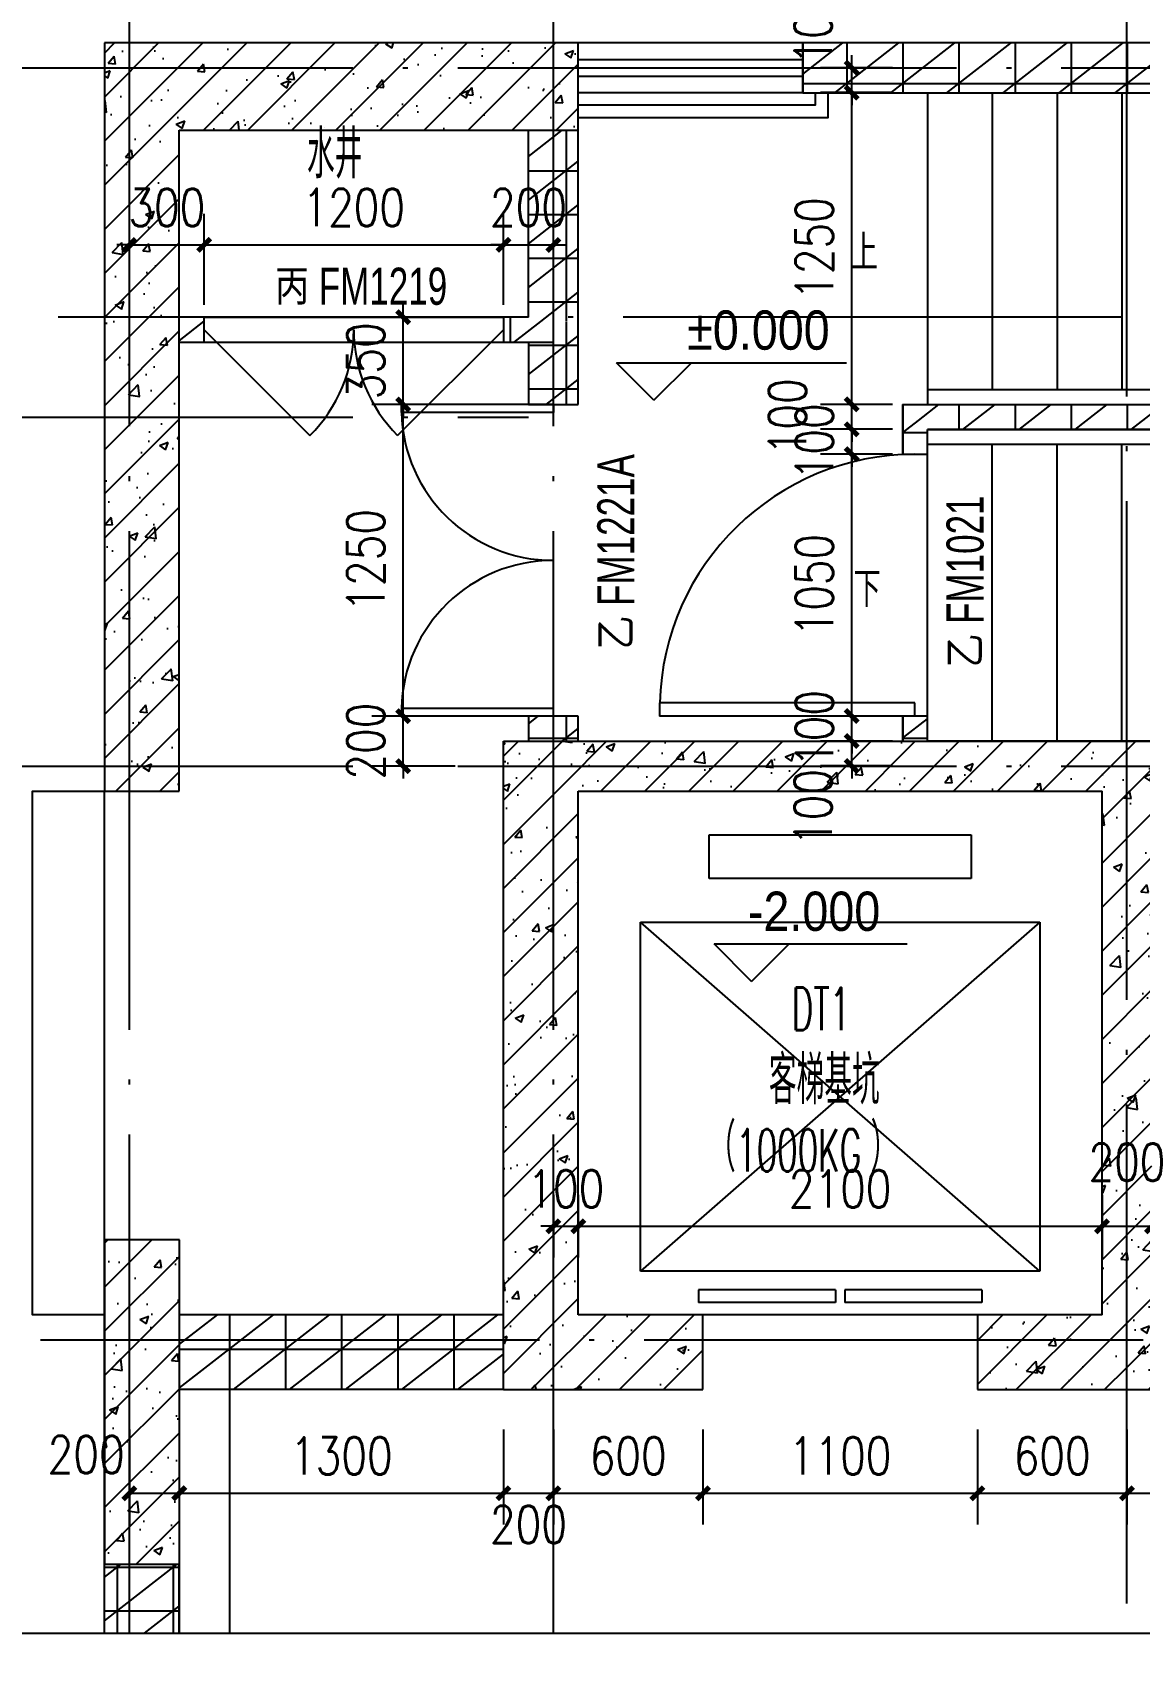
# Model space of a CAD drawing. Extents: x 718358 to 1668613, y -348838 to -159582.
# Drawn here: x 787809 to 792248, y -258145 to -251621 of the extents above; entities that cross this region are included whole.
import ezdxf

# ---------------------------------------------------------------- set-up
doc = ezdxf.new("R2010")
doc.units = 0
doc.header["$LTSCALE"] = 1000
doc.linetypes.add('DOTE', pattern=[2.42, 2, -0.2, 0.02, -0.2])
for name, color, linetype in [('建-可见线', 7, 'Continuous'), ('建-墙体', 2, 'Continuous'), ('建-家具', 251, 'Continuous'), ('建-尺寸', 73, 'Continuous'), ('建-影线', 8, 'Continuous'), ('建-房间名', 7, 'Continuous'), ('建-柱子', 6, 'Continuous'), ('建-标高', 3, 'Continuous'), ('建-楼梯', 4, 'Continuous'), ('建-符号', 3, 'Continuous'), ('建-符号说明', 7, 'Continuous'), ('建-轴网', 14, 'DOTE'), ('建-门', 4, 'Continuous'), ('建-门窗', 4, 'Continuous'), ('建-门窗-编号', 7, 'Continuous'), ('建-阳台', 5, 'Continuous')]:
    doc.layers.add(name, color=color, linetype=linetype)
doc.styles.add('_TCH_DIM', font='gt单线西文.shx', dxfattribs={"width": 0.8, "bigfont": 'gt单线中文.shx'})
doc.styles.add('_TCH_WINDOW', font='gt单线西文.shx', dxfattribs={"height": 3.5, "bigfont": 'gt单线中文.shx'})
doc.styles.add('DIM_FONT', font='SIMPLEX.shx', dxfattribs={"width": 0.8, "bigfont": 'GBCBIG.shx'})
doc.dimstyles.new('DIMN50', dxfattribs={"dimscale": 0.5, "dimtxt": 300, "dimasz": 100, "dimexe": 250, "dimexo": 300, "dimgap": 150, "dimtad": 1, "dimdec": 0, "dimzin": 0, "dimdsep": 46, "dimtxsty": 'DIM_FONT', "dimblk": 'ARCHTICK', "dimcen": 0.09, "dimdle": 1, "dimclrt": 7, "dimazin": 2, "dimtfac": 1, "dimtdec": 0, "dimtix": 1, "dimtmove": 2, "dimatfit": 3, "dimldrblk": 'ARCHTICK', "dimfxl": 1, "dimtolj": 1, "dimtzin": 0, "dimarcsym": 0})
pattern_1 = [(0, (0, 0), (0, 175), []), (37.875, (200, 0), (-84.807639, 109.038328), []), (90, (200, 0), (-225, 1e-14), [])]
pattern_2 = [(45, (0, 0), (-88.388348, 88.388348), []), (50, (0, 0), (358.63009, -31.37607), [37.5, -412.5]), (355, (0, 0), (-69.37567, 376.09607), [30, -330]), (100.4514, (29.9, -2.6), (289.25469, 344.71977), [31.8701, -350.57106]), (46.1842, (0, 100), (533.62052, -82.7595), [56.25, -618.75]), (96.6356, (44.47, 93.1), (467.33135, 487.05894), [47.80514, -525.8565]), (351.1842, (0, 100), (467.33097, 487.0593), [45, -495]), (21, (50, 75), (298.45353, -201.30945), [37.5, -412.5]), (326, (50, 75), (121.65767, 362.57502), [30, -330]), (71.4514, (74.87, 58.22), (420.11131, 161.26525), [31.8701, -350.57106]), (37.5, (0, 0), (6.079928, 166.446927), [0, -326, 0, -335, 0, -331.25]), (7.5, (0, 0), (131.53477, 197.205856), [0, -191, 0, -318.5, 0, -126.25]), (327.5, (-111.5, 0), (266.911218, -11.277436), [0, -125, 0, -390, 0, -517.5]), (317.5, (-161.5, 0), (291.593085, 50.05249), [0, -162.5, 0, -259, 0, -367.5])]

# ---------------------------------------------------------------- blocks, each defined once
blk = doc.blocks.new('_ArchTick')
at = {"color": 0, "linetype": 'ByBlock', "const_width": 0.4}
blk.add_lwpolyline([(-0.5, -0.5), (0.5, 0.5)], dxfattribs=at)
blk = doc.blocks.new('*D589')
at = {"layer": 'Defpoints', "color": 0, "transparency": 16777216}
for p in [(789897.5, -256131.3), (789997.5, -256131.3), (789997.5, -256407.6)]:
    blk.add_point(p, dxfattribs=at)
at = {"layer": '建-尺寸', "color": 0, "lineweight": -2, "transparency": 16777216}
for p, q in [((789897.5, -256281.3), (789897.5, -256532.6)), ((789997.5, -256281.3), (789997.5, -256532.6)), ((789897.5, -256407.6), (789847.5, -256407.6)), ((789897.5, -256407.6), (789997.5, -256407.6)), ((789997.5, -256407.6), (790047.5, -256407.6))]:
    blk.add_line(p, q, dxfattribs=at)
at = {"layer": '建-尺寸', "color": 0, "lineweight": -2, "transparency": 16777216, "xscale": 50, "yscale": 50, "zscale": 50}
blk.add_blockref('_ArchTick', (789897.5, -256407.6), dxfattribs=at)
at = {"layer": '建-尺寸', "color": 0, "lineweight": -2, "transparency": 16777216, "xscale": 50, "yscale": 50, "zscale": 50, "rotation": 180}
blk.add_blockref('_ArchTick', (789997.5, -256407.6), dxfattribs=at)
at = {"layer": '建-尺寸', "color": 7, "transparency": 16777216, "insert": (789947.5, -256257.6), "char_height": 150, "attachment_point": 5, "style": 'DIM_FONT'}
blk.add_mtext('\\A1;100', dxfattribs=at)
blk = doc.blocks.new('*D590')
at = {"layer": 'Defpoints', "color": 0, "transparency": 16777216}
for p in [(789997.5, -256131.3), (792097.5, -256131.3), (792097.5, -256407.6)]:
    blk.add_point(p, dxfattribs=at)
at = {"layer": '建-尺寸', "color": 0, "lineweight": -2, "transparency": 16777216}
for p, q in [((789997.5, -256281.3), (789997.5, -256532.6)), ((792097.5, -256281.3), (792097.5, -256532.6)), ((789997, -256407.6), (792098, -256407.6))]:
    blk.add_line(p, q, dxfattribs=at)
at = {"layer": '建-尺寸', "color": 0, "lineweight": -2, "transparency": 16777216, "xscale": 50, "yscale": 50, "zscale": 50, "rotation": 180}
blk.add_blockref('_ArchTick', (789997.5, -256407.6), dxfattribs=at)
at = {"layer": '建-尺寸', "color": 0, "lineweight": -2, "transparency": 16777216, "xscale": 50, "yscale": 50, "zscale": 50}
blk.add_blockref('_ArchTick', (792097.5, -256407.6), dxfattribs=at)
at = {"layer": '建-尺寸', "color": 7, "transparency": 16777216, "insert": (791047.5, -256257.6), "char_height": 150, "attachment_point": 5, "style": 'DIM_FONT'}
blk.add_mtext('\\A1;2100', dxfattribs=at)
blk = doc.blocks.new('*D591')
at = {"layer": 'Defpoints', "color": 0, "transparency": 16777216}
for p in [(792097.5, -256131.3), (792297.5, -256131.3), (792297.5, -256407.6)]:
    blk.add_point(p, dxfattribs=at)
at = {"layer": '建-尺寸', "color": 0, "lineweight": -2, "transparency": 16777216}
for p, q in [((792097.5, -256281.3), (792097.5, -256532.6)), ((792297.5, -256281.3), (792297.5, -256532.6)), ((792097, -256407.6), (792298, -256407.6))]:
    blk.add_line(p, q, dxfattribs=at)
at = {"layer": '建-尺寸', "color": 0, "lineweight": -2, "transparency": 16777216, "xscale": 50, "yscale": 50, "zscale": 50, "rotation": 180}
blk.add_blockref('_ArchTick', (792097.5, -256407.6), dxfattribs=at)
at = {"layer": '建-尺寸', "color": 0, "lineweight": -2, "transparency": 16777216, "xscale": 50, "yscale": 50, "zscale": 50}
blk.add_blockref('_ArchTick', (792297.5, -256407.6), dxfattribs=at)
at = {"layer": '建-尺寸', "color": 7, "transparency": 16777216, "insert": (792197.5, -256150.1), "char_height": 150, "attachment_point": 5, "style": 'DIM_FONT'}
blk.add_mtext('\\A1;200', dxfattribs=at)
blk = doc.blocks.new('*D610')
at = {"layer": 'Defpoints', "color": 0, "transparency": 16777216}
for p in [(789897.5, -252472.2), (789697.5, -252863.2), (789897.5, -252863.2)]:
    blk.add_point(p, dxfattribs=at)
at = {"layer": '建-尺寸', "color": 0, "lineweight": -2, "transparency": 16777216}
for p, q in [((789697.5, -252713.2), (789697.5, -252347.2)), ((789897.5, -252713.2), (789897.5, -252347.2)), ((789697.5, -252472.2), (789647.5, -252472.2)), ((789697.5, -252472.2), (789897.5, -252472.2)), ((789897.5, -252472.2), (789947.5, -252472.2))]:
    blk.add_line(p, q, dxfattribs=at)
at = {"layer": '建-尺寸', "color": 0, "lineweight": -2, "transparency": 16777216, "xscale": 50, "yscale": 50, "zscale": 50}
blk.add_blockref('_ArchTick', (789697.5, -252472.2), dxfattribs=at)
at = {"layer": '建-尺寸', "color": 0, "lineweight": -2, "transparency": 16777216, "xscale": 50, "yscale": 50, "zscale": 50, "rotation": 180}
blk.add_blockref('_ArchTick', (789897.5, -252472.2), dxfattribs=at)
at = {"layer": '建-尺寸', "color": 7, "transparency": 16777216, "insert": (789797.5, -252322.2), "char_height": 150, "attachment_point": 5, "style": 'DIM_FONT'}
blk.add_mtext('\\A1;200', dxfattribs=at)
blk = doc.blocks.new('*D611')
at = {"layer": 'Defpoints', "color": 0, "transparency": 16777216}
for p in [(789697.5, -252472.2), (788497.5, -252863.2), (789697.5, -252863.2)]:
    blk.add_point(p, dxfattribs=at)
at = {"layer": '建-尺寸', "color": 0, "lineweight": -2, "transparency": 16777216}
for p, q in [((788497.5, -252713.2), (788497.5, -252347.2)), ((789697.5, -252713.2), (789697.5, -252347.2)), ((788497, -252472.2), (789698, -252472.2))]:
    blk.add_line(p, q, dxfattribs=at)
at = {"layer": '建-尺寸', "color": 0, "lineweight": -2, "transparency": 16777216, "xscale": 50, "yscale": 50, "zscale": 50, "rotation": 180}
blk.add_blockref('_ArchTick', (788497.5, -252472.2), dxfattribs=at)
at = {"layer": '建-尺寸', "color": 0, "lineweight": -2, "transparency": 16777216, "xscale": 50, "yscale": 50, "zscale": 50}
blk.add_blockref('_ArchTick', (789697.5, -252472.2), dxfattribs=at)
at = {"layer": '建-尺寸', "color": 7, "transparency": 16777216, "insert": (789097.5, -252322.2), "char_height": 150, "attachment_point": 5, "style": 'DIM_FONT'}
blk.add_mtext('\\A1;1200', dxfattribs=at)
blk = doc.blocks.new('*D612')
at = {"layer": 'Defpoints', "color": 0, "transparency": 16777216}
for p in [(788497.5, -252472.2), (788197.5, -252863.2), (788497.5, -252863.2)]:
    blk.add_point(p, dxfattribs=at)
at = {"layer": '建-尺寸', "color": 0, "lineweight": -2, "transparency": 16777216}
for p, q in [((788197.5, -252713.2), (788197.5, -252347.2)), ((788497.5, -252713.2), (788497.5, -252347.2)), ((788197.5, -252472.2), (788147.5, -252472.2)), ((788197.5, -252472.2), (788497.5, -252472.2)), ((788497.5, -252472.2), (788547.5, -252472.2))]:
    blk.add_line(p, q, dxfattribs=at)
at = {"layer": '建-尺寸', "color": 0, "lineweight": -2, "transparency": 16777216, "xscale": 50, "yscale": 50, "zscale": 50}
blk.add_blockref('_ArchTick', (788197.5, -252472.2), dxfattribs=at)
at = {"layer": '建-尺寸', "color": 0, "lineweight": -2, "transparency": 16777216, "xscale": 50, "yscale": 50, "zscale": 50, "rotation": 180}
blk.add_blockref('_ArchTick', (788497.5, -252472.2), dxfattribs=at)
at = {"layer": '建-尺寸', "color": 7, "transparency": 16777216, "insert": (788347.5, -252322.2), "char_height": 150, "attachment_point": 5, "style": 'DIM_FONT'}
blk.add_mtext('\\A1;300', dxfattribs=at)
blk = doc.blocks.new('*D613')
at = {"layer": 'Defpoints', "color": 0, "transparency": 16777216}
for p in [(789295.3, -254362.4), (789654.4, -254362.4), (789654.4, -254562.4)]:
    blk.add_point(p, dxfattribs=at)
at = {"layer": '建-尺寸', "color": 0, "lineweight": -2, "transparency": 16777216}
for p, q in [((789504.4, -254362.4), (789170.3, -254362.4)), ((789295.3, -254362.4), (789295.3, -254312.4)), ((789295.3, -254562.4), (789295.3, -254362.4)), ((789504.4, -254562.4), (789170.3, -254562.4)), ((789295.3, -254562.4), (789295.3, -254612.4))]:
    blk.add_line(p, q, dxfattribs=at)
at = {"layer": '建-尺寸', "color": 0, "lineweight": -2, "transparency": 16777216, "xscale": 50, "yscale": 50, "zscale": 50}
for p, rotation in [((789295.3, -254362.4), 270), ((789295.3, -254562.4), 90)]:
    blk.add_blockref('_ArchTick', p, dxfattribs=dict(at, rotation=rotation))
at = {"layer": '建-尺寸', "color": 7, "transparency": 16777216, "insert": (789145.3, -254462.4), "char_height": 150, "attachment_point": 5, "rotation": 90, "style": 'DIM_FONT'}
blk.add_mtext('\\A1;200', dxfattribs=at)
blk = doc.blocks.new('*D614')
at = {"layer": 'Defpoints', "color": 0, "transparency": 16777216}
for p in [(789295.3, -253112.4), (789654.4, -253112.4), (789654.4, -254362.4)]:
    blk.add_point(p, dxfattribs=at)
at = {"layer": '建-尺寸', "color": 0, "lineweight": -2, "transparency": 16777216}
for p, q in [((789504.4, -253112.4), (789170.3, -253112.4)), ((789295.3, -254362.9), (789295.3, -253111.9)), ((789504.4, -254362.4), (789170.3, -254362.4))]:
    blk.add_line(p, q, dxfattribs=at)
at = {"layer": '建-尺寸', "color": 0, "lineweight": -2, "transparency": 16777216, "xscale": 50, "yscale": 50, "zscale": 50}
for p, rotation in [((789295.3, -253112.4), 90), ((789295.3, -254362.4), 270)]:
    blk.add_blockref('_ArchTick', p, dxfattribs=dict(at, rotation=rotation))
at = {"layer": '建-尺寸', "color": 7, "transparency": 16777216, "insert": (789145.3, -253737.4), "char_height": 150, "attachment_point": 5, "rotation": 90, "style": 'DIM_FONT'}
blk.add_mtext('\\A1;1250', dxfattribs=at)
blk = doc.blocks.new('*D615')
at = {"layer": 'Defpoints', "color": 0, "transparency": 16777216}
for p in [(789295.3, -252762.4), (789654.4, -252762.4), (789654.4, -253112.4)]:
    blk.add_point(p, dxfattribs=at)
at = {"layer": '建-尺寸', "color": 0, "lineweight": -2, "transparency": 16777216}
for p, q in [((789295.3, -252762.4), (789295.3, -252712.4)), ((789504.4, -252762.4), (789170.3, -252762.4)), ((789295.3, -253112.4), (789295.3, -252762.4)), ((789504.4, -253112.4), (789170.3, -253112.4)), ((789295.3, -253112.4), (789295.3, -253162.4))]:
    blk.add_line(p, q, dxfattribs=at)
at = {"layer": '建-尺寸', "color": 0, "lineweight": -2, "transparency": 16777216, "xscale": 50, "yscale": 50, "zscale": 50}
for p, rotation in [((789295.3, -252762.4), 270), ((789295.3, -253112.4), 90)]:
    blk.add_blockref('_ArchTick', p, dxfattribs=dict(at, rotation=rotation))
at = {"layer": '建-尺寸', "color": 7, "transparency": 16777216, "insert": (789145.3, -252937.4), "char_height": 150, "attachment_point": 5, "rotation": 90, "style": 'DIM_FONT'}
blk.add_mtext('\\A1;350', dxfattribs=at)
blk = doc.blocks.new('*D616')
at = {"layer": 'Defpoints', "color": 0, "transparency": 16777216}
for p in [(791093.9, -251761.7), (791407.7, -251761.7), (791407.7, -251861.7)]:
    blk.add_point(p, dxfattribs=at)
at = {"layer": '建-尺寸', "color": 0, "lineweight": -2, "transparency": 16777216}
for p, q in [((791093.9, -251761.7), (791093.9, -251711.7)), ((791257.7, -251761.7), (790968.9, -251761.7)), ((791093.9, -251861.7), (791093.9, -251761.7)), ((791257.7, -251861.7), (790968.9, -251861.7)), ((791093.9, -251861.7), (791093.9, -251911.7))]:
    blk.add_line(p, q, dxfattribs=at)
at = {"layer": '建-尺寸', "color": 0, "lineweight": -2, "transparency": 16777216, "xscale": 50, "yscale": 50, "zscale": 50}
for p, rotation in [((791093.9, -251761.7), 270), ((791093.9, -251861.7), 90)]:
    blk.add_blockref('_ArchTick', p, dxfattribs=dict(at, rotation=rotation))
at = {"layer": '建-尺寸', "color": 7, "transparency": 16777216, "insert": (790938.9, -251595.2), "char_height": 150, "attachment_point": 5, "rotation": 90, "style": 'DIM_FONT'}
blk.add_mtext('\\A1;100', dxfattribs=at)
blk = doc.blocks.new('*D617')
at = {"layer": 'Defpoints', "color": 0, "transparency": 16777216}
for p in [(791093.9, -251861.7), (791407.7, -251861.7), (791407.7, -253111.7)]:
    blk.add_point(p, dxfattribs=at)
at = {"layer": '建-尺寸', "color": 0, "lineweight": -2, "transparency": 16777216}
for p, q in [((791257.7, -251861.7), (790968.9, -251861.7)), ((791093.9, -253112.2), (791093.9, -251861.2)), ((791257.7, -253111.7), (790968.9, -253111.7))]:
    blk.add_line(p, q, dxfattribs=at)
at = {"layer": '建-尺寸', "color": 0, "lineweight": -2, "transparency": 16777216, "xscale": 50, "yscale": 50, "zscale": 50}
for p, rotation in [((791093.9, -251861.7), 90), ((791093.9, -253111.7), 270)]:
    blk.add_blockref('_ArchTick', p, dxfattribs=dict(at, rotation=rotation))
at = {"layer": '建-尺寸', "color": 7, "transparency": 16777216, "insert": (790943.9, -252486.7), "char_height": 150, "attachment_point": 5, "rotation": 90, "style": 'DIM_FONT'}
blk.add_mtext('\\A1;1250', dxfattribs=at)
blk = doc.blocks.new('*D618')
at = {"layer": 'Defpoints', "color": 0, "transparency": 16777216}
for p in [(791093.9, -253111.7), (791407.7, -253111.7), (791407.7, -253211.7)]:
    blk.add_point(p, dxfattribs=at)
at = {"layer": '建-尺寸', "color": 0, "lineweight": -2, "transparency": 16777216}
for p, q in [((791257.7, -253111.7), (790968.9, -253111.7)), ((791093.9, -253111.7), (791093.9, -253061.7)), ((791093.9, -253211.7), (791093.9, -253111.7)), ((791257.7, -253211.7), (790968.9, -253211.7)), ((791093.9, -253211.7), (791093.9, -253261.7))]:
    blk.add_line(p, q, dxfattribs=at)
at = {"layer": '建-尺寸', "color": 0, "lineweight": -2, "transparency": 16777216, "xscale": 50, "yscale": 50, "zscale": 50}
for p, rotation in [((791093.9, -253111.7), 270), ((791093.9, -253211.7), 90)]:
    blk.add_blockref('_ArchTick', p, dxfattribs=dict(at, rotation=rotation))
at = {"layer": '建-尺寸', "color": 7, "transparency": 16777216, "insert": (790836.4, -253161.7), "char_height": 150, "attachment_point": 5, "rotation": 90, "style": 'DIM_FONT'}
blk.add_mtext('\\A1;100', dxfattribs=at)
blk = doc.blocks.new('*D619')
at = {"layer": 'Defpoints', "color": 0, "transparency": 16777216}
for p in [(791093.9, -253211.7), (791407.7, -253211.7), (791407.7, -253311.6)]:
    blk.add_point(p, dxfattribs=at)
at = {"layer": '建-尺寸', "color": 0, "lineweight": -2, "transparency": 16777216}
for p, q in [((791093.9, -253211.7), (791093.9, -253161.7)), ((791257.7, -253211.7), (790968.9, -253211.7)), ((791093.9, -253311.6), (791093.9, -253211.7)), ((791257.7, -253311.6), (790968.9, -253311.6)), ((791093.9, -253311.6), (791093.9, -253361.6))]:
    blk.add_line(p, q, dxfattribs=at)
at = {"layer": '建-尺寸', "color": 0, "lineweight": -2, "transparency": 16777216, "xscale": 50, "yscale": 50, "zscale": 50}
for p, rotation in [((791093.9, -253211.7), 270), ((791093.9, -253311.6), 90)]:
    blk.add_blockref('_ArchTick', p, dxfattribs=dict(at, rotation=rotation))
at = {"layer": '建-尺寸', "color": 7, "transparency": 16777216, "insert": (790943.9, -253261.7), "char_height": 150, "attachment_point": 5, "rotation": 90, "style": 'DIM_FONT'}
blk.add_mtext('\\A1;100', dxfattribs=at)
blk = doc.blocks.new('*D620')
at = {"layer": 'Defpoints', "color": 0, "transparency": 16777216}
for p in [(791093.9, -253311.6), (791407.7, -253311.6), (791407.7, -254361.6)]:
    blk.add_point(p, dxfattribs=at)
at = {"layer": '建-尺寸', "color": 0, "lineweight": -2, "transparency": 16777216}
for p, q in [((791257.7, -253311.6), (790968.9, -253311.6)), ((791093.9, -254362.1), (791093.9, -253311.1)), ((791257.7, -254361.6), (790968.9, -254361.6))]:
    blk.add_line(p, q, dxfattribs=at)
at = {"layer": '建-尺寸', "color": 0, "lineweight": -2, "transparency": 16777216, "xscale": 50, "yscale": 50, "zscale": 50}
for p, rotation in [((791093.9, -253311.6), 90), ((791093.9, -254361.6), 270)]:
    blk.add_blockref('_ArchTick', p, dxfattribs=dict(at, rotation=rotation))
at = {"layer": '建-尺寸', "color": 7, "transparency": 16777216, "insert": (790943.9, -253836.6), "char_height": 150, "attachment_point": 5, "rotation": 90, "style": 'DIM_FONT'}
blk.add_mtext('\\A1;1050', dxfattribs=at)
blk = doc.blocks.new('*D621')
at = {"layer": 'Defpoints', "color": 0, "transparency": 16777216}
for p in [(791093.9, -254361.6), (791407.7, -254361.6), (791407.7, -254461.6)]:
    blk.add_point(p, dxfattribs=at)
at = {"layer": '建-尺寸', "color": 0, "lineweight": -2, "transparency": 16777216}
for p, q in [((791257.7, -254361.6), (790968.9, -254361.6)), ((791093.9, -254361.6), (791093.9, -254311.6)), ((791093.9, -254461.6), (791093.9, -254361.6)), ((791257.7, -254461.6), (790968.9, -254461.6)), ((791093.9, -254461.6), (791093.9, -254511.6))]:
    blk.add_line(p, q, dxfattribs=at)
at = {"layer": '建-尺寸', "color": 0, "lineweight": -2, "transparency": 16777216, "xscale": 50, "yscale": 50, "zscale": 50}
for p, rotation in [((791093.9, -254361.6), 270), ((791093.9, -254461.6), 90)]:
    blk.add_blockref('_ArchTick', p, dxfattribs=dict(at, rotation=rotation))
at = {"layer": '建-尺寸', "color": 7, "transparency": 16777216, "insert": (790943.9, -254411.6), "char_height": 150, "attachment_point": 5, "rotation": 90, "style": 'DIM_FONT'}
blk.add_mtext('\\A1;100', dxfattribs=at)
blk = doc.blocks.new('*D622')
at = {"layer": 'Defpoints', "color": 0, "transparency": 16777216}
for p in [(791093.9, -254461.6), (791407.7, -254461.6), (791407.7, -254561.7)]:
    blk.add_point(p, dxfattribs=at)
at = {"layer": '建-尺寸', "color": 0, "lineweight": -2, "transparency": 16777216}
for p, q in [((791093.9, -254461.6), (791093.9, -254411.6)), ((791257.7, -254461.6), (790968.9, -254461.6)), ((791093.9, -254561.7), (791093.9, -254461.6)), ((791257.7, -254561.7), (790968.9, -254561.7)), ((791093.9, -254561.7), (791093.9, -254611.7))]:
    blk.add_line(p, q, dxfattribs=at)
at = {"layer": '建-尺寸', "color": 0, "lineweight": -2, "transparency": 16777216, "xscale": 50, "yscale": 50, "zscale": 50}
for p, rotation in [((791093.9, -254461.6), 270), ((791093.9, -254561.7), 90)]:
    blk.add_blockref('_ArchTick', p, dxfattribs=dict(at, rotation=rotation))
at = {"layer": '建-尺寸', "color": 7, "transparency": 16777216, "insert": (790938.9, -254728.3), "char_height": 150, "attachment_point": 5, "rotation": 90, "style": 'DIM_FONT'}
blk.add_mtext('\\A1;100', dxfattribs=at)
blk = doc.blocks.new('*D3353')
at = {"layer": 'Defpoints', "color": 0, "transparency": 16777216}
for p in [(792197.5, -257073.1), (792797.5, -257073.1), (792797.5, -257478.2)]:
    blk.add_point(p, dxfattribs=at)
at = {"layer": '建-尺寸', "color": 0, "lineweight": -2, "transparency": 16777216}
for p, q in [((792197.5, -257223.1), (792197.5, -257603.2)), ((792797.5, -257223.1), (792797.5, -257603.2)), ((792197, -257478.2), (792798, -257478.2))]:
    blk.add_line(p, q, dxfattribs=at)
at = {"layer": '建-尺寸', "color": 0, "lineweight": -2, "transparency": 16777216, "xscale": 50, "yscale": 50, "zscale": 50, "rotation": 180}
blk.add_blockref('_ArchTick', (792197.5, -257478.2), dxfattribs=at)
at = {"layer": '建-尺寸', "color": 0, "lineweight": -2, "transparency": 16777216, "xscale": 50, "yscale": 50, "zscale": 50}
blk.add_blockref('_ArchTick', (792797.5, -257478.2), dxfattribs=at)
at = {"layer": '建-尺寸', "color": 7, "transparency": 16777216, "insert": (792497.5, -257328.2), "char_height": 150, "attachment_point": 5, "style": 'DIM_FONT'}
blk.add_mtext('\\A1;600', dxfattribs=at)
blk = doc.blocks.new('*D3354')
at = {"layer": 'Defpoints', "color": 0, "transparency": 16777216}
for p in [(791597.5, -257073.1), (792197.5, -257073.1), (792197.5, -257478.2)]:
    blk.add_point(p, dxfattribs=at)
at = {"layer": '建-尺寸', "color": 0, "lineweight": -2, "transparency": 16777216}
for p, q in [((791597.5, -257223.1), (791597.5, -257603.2)), ((792197.5, -257223.1), (792197.5, -257603.2)), ((791597, -257478.2), (792198, -257478.2))]:
    blk.add_line(p, q, dxfattribs=at)
at = {"layer": '建-尺寸', "color": 0, "lineweight": -2, "transparency": 16777216, "xscale": 50, "yscale": 50, "zscale": 50, "rotation": 180}
blk.add_blockref('_ArchTick', (791597.5, -257478.2), dxfattribs=at)
at = {"layer": '建-尺寸', "color": 0, "lineweight": -2, "transparency": 16777216, "xscale": 50, "yscale": 50, "zscale": 50}
blk.add_blockref('_ArchTick', (792197.5, -257478.2), dxfattribs=at)
at = {"layer": '建-尺寸', "color": 7, "transparency": 16777216, "insert": (791897.5, -257328.2), "char_height": 150, "attachment_point": 5, "style": 'DIM_FONT'}
blk.add_mtext('\\A1;600', dxfattribs=at)
blk = doc.blocks.new('*D3355')
at = {"layer": 'Defpoints', "color": 0, "transparency": 16777216}
for p in [(790497.5, -257073.1), (791597.5, -257073.1), (791597.5, -257478.2)]:
    blk.add_point(p, dxfattribs=at)
at = {"layer": '建-尺寸', "color": 0, "lineweight": -2, "transparency": 16777216}
for p, q in [((790497.5, -257223.1), (790497.5, -257603.2)), ((791597.5, -257223.1), (791597.5, -257603.2)), ((790497, -257478.2), (791598, -257478.2))]:
    blk.add_line(p, q, dxfattribs=at)
at = {"layer": '建-尺寸', "color": 0, "lineweight": -2, "transparency": 16777216, "xscale": 50, "yscale": 50, "zscale": 50, "rotation": 180}
blk.add_blockref('_ArchTick', (790497.5, -257478.2), dxfattribs=at)
at = {"layer": '建-尺寸', "color": 0, "lineweight": -2, "transparency": 16777216, "xscale": 50, "yscale": 50, "zscale": 50}
blk.add_blockref('_ArchTick', (791597.5, -257478.2), dxfattribs=at)
at = {"layer": '建-尺寸', "color": 7, "transparency": 16777216, "insert": (791047.5, -257328.2), "char_height": 150, "attachment_point": 5, "style": 'DIM_FONT'}
blk.add_mtext('\\A1;1100', dxfattribs=at)
blk = doc.blocks.new('*D3356')
at = {"layer": 'Defpoints', "color": 0, "transparency": 16777216}
for p in [(789897.5, -257073.1), (790497.5, -257073.1), (790497.5, -257478.2)]:
    blk.add_point(p, dxfattribs=at)
at = {"layer": '建-尺寸', "color": 0, "lineweight": -2, "transparency": 16777216}
for p, q in [((789897.5, -257223.1), (789897.5, -257603.2)), ((790497.5, -257223.1), (790497.5, -257603.2)), ((789897, -257478.2), (790498, -257478.2))]:
    blk.add_line(p, q, dxfattribs=at)
at = {"layer": '建-尺寸', "color": 0, "lineweight": -2, "transparency": 16777216, "xscale": 50, "yscale": 50, "zscale": 50, "rotation": 180}
blk.add_blockref('_ArchTick', (789897.5, -257478.2), dxfattribs=at)
at = {"layer": '建-尺寸', "color": 0, "lineweight": -2, "transparency": 16777216, "xscale": 50, "yscale": 50, "zscale": 50}
blk.add_blockref('_ArchTick', (790497.5, -257478.2), dxfattribs=at)
at = {"layer": '建-尺寸', "color": 7, "transparency": 16777216, "insert": (790197.5, -257328.2), "char_height": 150, "attachment_point": 5, "style": 'DIM_FONT'}
blk.add_mtext('\\A1;600', dxfattribs=at)
blk = doc.blocks.new('*D3357')
at = {"layer": 'Defpoints', "color": 0, "transparency": 16777216}
for p in [(789697.5, -257073.1), (789897.5, -257073.1), (789897.5, -257478.2)]:
    blk.add_point(p, dxfattribs=at)
at = {"layer": '建-尺寸', "color": 0, "lineweight": -2, "transparency": 16777216}
for p, q in [((789697.5, -257223.1), (789697.5, -257603.2)), ((789897.5, -257223.1), (789897.5, -257603.2)), ((789697, -257478.2), (789898, -257478.2))]:
    blk.add_line(p, q, dxfattribs=at)
at = {"layer": '建-尺寸', "color": 0, "lineweight": -2, "transparency": 16777216, "xscale": 50, "yscale": 50, "zscale": 50, "rotation": 180}
blk.add_blockref('_ArchTick', (789697.5, -257478.2), dxfattribs=at)
at = {"layer": '建-尺寸', "color": 0, "lineweight": -2, "transparency": 16777216, "xscale": 50, "yscale": 50, "zscale": 50}
blk.add_blockref('_ArchTick', (789897.5, -257478.2), dxfattribs=at)
at = {"layer": '建-尺寸', "color": 7, "transparency": 16777216, "insert": (789797.5, -257603.2), "char_height": 150, "attachment_point": 5, "style": 'DIM_FONT'}
blk.add_mtext('\\A1;200', dxfattribs=at)
blk = doc.blocks.new('*D3358')
at = {"layer": 'Defpoints', "color": 0, "transparency": 16777216}
for p in [(788397.5, -257073.1), (789697.5, -257073.1), (789697.5, -257478.2)]:
    blk.add_point(p, dxfattribs=at)
at = {"layer": '建-尺寸', "color": 0, "lineweight": -2, "transparency": 16777216}
for p, q in [((788397.5, -257223.1), (788397.5, -257603.2)), ((789697.5, -257223.1), (789697.5, -257603.2)), ((788397, -257478.2), (789698, -257478.2))]:
    blk.add_line(p, q, dxfattribs=at)
at = {"layer": '建-尺寸', "color": 0, "lineweight": -2, "transparency": 16777216, "xscale": 50, "yscale": 50, "zscale": 50, "rotation": 180}
blk.add_blockref('_ArchTick', (788397.5, -257478.2), dxfattribs=at)
at = {"layer": '建-尺寸', "color": 0, "lineweight": -2, "transparency": 16777216, "xscale": 50, "yscale": 50, "zscale": 50}
blk.add_blockref('_ArchTick', (789697.5, -257478.2), dxfattribs=at)
at = {"layer": '建-尺寸', "color": 7, "transparency": 16777216, "insert": (789047.5, -257328.2), "char_height": 150, "attachment_point": 5, "style": 'DIM_FONT'}
blk.add_mtext('\\A1;1300', dxfattribs=at)
blk = doc.blocks.new('*D3359')
at = {"layer": 'Defpoints', "color": 0, "transparency": 16777216}
for p in [(788197.5, -257073.1), (788397.5, -257073.1), (788397.5, -257478.2)]:
    blk.add_point(p, dxfattribs=at)
at = {"layer": '建-尺寸', "color": 0, "lineweight": -2, "transparency": 16777216}
for p, q in [((788197.5, -257223.1), (788197.5, -257603.2)), ((788397.5, -257223.1), (788397.5, -257603.2)), ((788197, -257478.2), (788398, -257478.2))]:
    blk.add_line(p, q, dxfattribs=at)
at = {"layer": '建-尺寸', "color": 0, "lineweight": -2, "transparency": 16777216, "xscale": 50, "yscale": 50, "zscale": 50, "rotation": 180}
blk.add_blockref('_ArchTick', (788197.5, -257478.2), dxfattribs=at)
at = {"layer": '建-尺寸', "color": 0, "lineweight": -2, "transparency": 16777216, "xscale": 50, "yscale": 50, "zscale": 50}
blk.add_blockref('_ArchTick', (788397.5, -257478.2), dxfattribs=at)
at = {"layer": '建-尺寸', "color": 7, "transparency": 16777216, "insert": (788024.1, -257323.2), "char_height": 150, "attachment_point": 5, "style": 'DIM_FONT'}
blk.add_mtext('\\A1;200', dxfattribs=at)

msp = doc.modelspace()

# ---------------------------------------------------------------- hatches: boundary and pattern name
at = {"layer": '建-影线'}
h = msp.add_hatch(dxfattribs=at)
h.set_pattern_fill('钢筋混凝土', color=256, scale=50, style=0)
h.set_pattern_definition(pattern_2)
h.paths.add_polyline_path([(789997.5, -251662.4), (788097.5, -251662.4), (788097.5, -254662.4), (788397.5, -254662.4), (788397.5, -252012.4), (789997.5, -252012.4)])
h = msp.add_hatch(dxfattribs=at)
h.set_pattern_fill('空心砖', color=256, scale=50, style=0)
h.set_pattern_definition(pattern_1)
h.paths.add_polyline_path([(795297.5, -251662.4), (790897.5, -251662.4), (790897.5, -251862.4), (795297.5, -251862.4), (795330.8, -251795.8)])
h = msp.add_hatch(dxfattribs=at)
h.set_pattern_fill('空心砖', color=256, scale=50, style=0)
h.set_pattern_definition(pattern_1)
h.paths.add_polyline_path([(789997.5, -252012.4), (789797.5, -252012.4), (789797.5, -252762.4), (789897.5, -252795.8), (789997.5, -252762.4)])
h = msp.add_hatch(dxfattribs=at)
h.set_pattern_fill('空心砖', color=256, scale=50, style=0)
h.set_pattern_definition(pattern_1)
h.paths.add_polyline_path([(788397.5, -252762.4), (788397.5, -252862.4), (788497.5, -252862.4), (788497.5, -252762.4)])
h = msp.add_hatch(dxfattribs=at)
h.set_pattern_fill('空心砖', color=256, scale=50, style=0)
h.set_pattern_definition(pattern_1)
h.paths.add_polyline_path([(789797.5, -252762.4), (789697.5, -252762.4), (789697.5, -252862.4), (789897.5, -252862.4), (789897.5, -252795.8)])
h = msp.add_hatch(dxfattribs=at)
h.set_pattern_fill('空心砖', color=256, scale=50, style=0)
h.set_pattern_definition(pattern_1)
h.paths.add_polyline_path([(789797.5, -252862.4), (789797.5, -253112.4), (789997.5, -253112.4), (789997.5, -252762.4), (789872.5, -252812.4)])
h = msp.add_hatch(dxfattribs=at)
h.set_pattern_fill('空心砖', color=256, scale=50, style=0)
h.set_pattern_definition(pattern_1)
h.paths.add_polyline_path([(791297.5, -253112.4), (791397.5, -253212.4), (795397.5, -253212.4), (795297.5, -253112.4)])
h = msp.add_hatch(dxfattribs=at)
h.set_pattern_fill('空心砖', color=256, scale=50, style=0)
h.set_pattern_definition(pattern_1)
h.paths.add_polyline_path([(791297.5, -253112.4), (791297.5, -253311.6), (791397.5, -253311.6), (791397.5, -253212.4)])
h = msp.add_hatch(dxfattribs=at)
h.set_pattern_fill('空心砖', color=256, scale=50, style=0)
h.set_pattern_definition(pattern_1)
h.paths.add_polyline_path([(789997.5, -254462.4), (789997.5, -254362.4), (789797.5, -254362.4), (789797.5, -254462.4)])
h = msp.add_hatch(dxfattribs=at)
h.set_pattern_fill('空心砖', color=256, scale=50, style=0)
h.set_pattern_definition(pattern_1)
h.paths.add_polyline_path([(791397.5, -254462.4), (791397.5, -254361.6), (791297.5, -254361.6), (791297.5, -254462.4)])
h = msp.add_hatch(dxfattribs=at)
h.set_pattern_fill('钢筋混凝土', color=256, scale=50, style=0)
h.set_pattern_definition(pattern_2)
h.paths.add_polyline_path([(789697.5, -257062.6), (789997.5, -256762.6), (789997.5, -254662.4), (789697.5, -254462.4)])
h = msp.add_hatch(dxfattribs=at)
h.set_pattern_fill('钢筋混凝土', color=256, scale=50, style=0)
h.set_pattern_definition(pattern_2)
h.paths.add_polyline_path([(789697.5, -254462.4), (789997.5, -254662.4), (791297.5, -254662.4), (791297.5, -254462.4)])
h = msp.add_hatch(dxfattribs=at)
h.set_pattern_fill('钢筋混凝土', color=256, scale=50, style=0)
h.set_pattern_definition(pattern_2)
h.paths.add_polyline_path([(791297.5, -254462.4), (791297.5, -254662.4), (792097.5, -254662.4), (792197.6, -254595.8), (792197.8, -254462.4)])
h = msp.add_hatch(dxfattribs=at)
h.set_pattern_fill('钢筋混凝土', color=256, scale=50, style=0)
h.set_pattern_definition(pattern_2)
h.paths.add_polyline_path([(792197.6, -254595.8), (792297.5, -254662.4), (794397.5, -254662.4), (794497.6, -254595.8), (794497.8, -254462.4), (792197.8, -254462.4)])
h = msp.add_hatch(dxfattribs=at)
h.set_pattern_fill('钢筋混凝土', color=256, scale=50, style=0)
h.set_pattern_definition(pattern_2)
h.paths.add_polyline_path([(792197.6, -256862.6), (792297.5, -256762.6), (792297.5, -254662.4), (792197.6, -254595.8), (792097.5, -254662.4), (792097.5, -256762.6)])
h = msp.add_hatch(dxfattribs=at)
h.set_pattern_fill('钢筋混凝土', color=256, scale=50, style=0)
h.set_pattern_definition(pattern_2)
h.paths.add_polyline_path([(788398.5, -256462.4), (788098.5, -256462.4), (788098.5, -257762.4), (788398.5, -257762.4)])
h = msp.add_hatch(dxfattribs=at)
h.set_pattern_fill('空心砖', color=256, scale=50, style=0)
h.set_pattern_definition(pattern_1)
h.paths.add_polyline_path([(788397.5, -257762.4), (788098.5, -257762.4), (788098.5, -256763.4), (788097.5, -256762.4), (788097.5, -258039.6), (788397.5, -258039.6)])
h = msp.add_hatch(dxfattribs=at)
h.set_pattern_fill('空心砖', color=256, scale=50, style=0)
h.set_pattern_definition(pattern_1)
h.paths.add_polyline_path([(788398.5, -256762.4), (788398.5, -257062.4), (789697.5, -257062.4), (789697.5, -256762.4)])
h = msp.add_hatch(dxfattribs=at)
h.set_pattern_fill('钢筋混凝土', color=256, scale=50, style=0)
h.set_pattern_definition(pattern_2)
h.paths.add_polyline_path([(789697.5, -257062.6), (790497.5, -257062.6), (790497.5, -256762.6), (789997.5, -256762.6)])
h = msp.add_hatch(dxfattribs=at)
h.set_pattern_fill('钢筋混凝土', color=256, scale=50, style=0)
h.set_pattern_definition(pattern_2)
h.paths.add_polyline_path([(792097.5, -256762.6), (791597.5, -256762.6), (791597.5, -257062.6), (792197.8, -257062.6), (792197.6, -256862.6)])
h = msp.add_hatch(dxfattribs=at)
h.set_pattern_fill('钢筋混凝土', color=256, scale=50, style=0)
h.set_pattern_definition(pattern_2)
h.paths.add_polyline_path([(792197.8, -257062.6), (792797.5, -257062.6), (792797.5, -256762.6), (792297.5, -256762.6), (792197.6, -256862.6)])

# ---------------------------------------------------------------- linework, layer by layer
at = {"layer": '建-可见线'}
for p, q in [((788097.5, -256762.6), (788097.5, -254662.4)), ((788598.5, -257062.4), (788598.5, -258039.6))]:
    msp.add_line(p, q, dxfattribs=at)
msp.add_lwpolyline([(788097.5, -256762.6), (787809.4, -256762.6), (787809.4, -254662.4), (788097.5, -254662.4)], dxfattribs=at)
at = {"layer": '建-墙体'}
for p, q in [((795297.5, -251662.4), (790897.5, -251662.4)), ((790897.5, -251662.4), (790897.5, -251862.4)), ((790897.5, -251862.4), (795297.5, -251862.4)), ((789797.5, -252762.4), (789797.5, -252012.4)), ((789997.5, -252762.4), (789997.5, -252012.4)), ((788497.5, -252762.4), (788397.5, -252762.4)), ((788497.5, -252862.4), (788497.5, -252762.4)), ((789797.5, -252762.4), (789697.5, -252762.4)), ((789697.5, -252762.4), (789697.5, -252862.4)), ((789997.5, -253112.4), (789997.5, -252762.4)), ((788397.5, -252862.4), (788497.5, -252862.4)), ((789697.5, -252862.4), (789897.5, -252862.4)), ((789797.5, -252862.4), (789797.5, -253112.4)), ((789797.5, -253112.4), (789997.5, -253112.4)), ((791297.5, -253112.4), (795297.5, -253112.4)), ((791297.5, -253112.4), (791297.5, -253311.6)), ((791397.5, -253212.4), (795397.5, -253212.4)), ((791397.5, -253311.6), (791397.5, -253212.4)), ((791297.5, -253311.6), (791397.5, -253311.6)), ((789997.5, -254362.4), (789797.5, -254362.4)), ((789797.5, -254362.4), (789797.5, -254462.4)), ((789997.5, -254462.4), (789997.5, -254362.4)), ((791397.5, -254361.6), (791297.5, -254361.6)), ((791297.5, -254361.6), (791297.5, -254462.4)), ((791397.5, -254462.4), (791397.5, -254361.6)), ((788097.5, -258039.6), (788097.5, -256762.4)), ((788098.5, -256762.4), (788097.5, -256762.4)), ((789697.5, -256762.4), (788398.5, -256762.4)), ((789697.5, -257062.4), (788398.5, -257062.4)), ((788397.5, -258039.6), (788397.5, -257762.4))]:
    msp.add_line(p, q, dxfattribs=at)
at = {"layer": '建-家具'}
msp.add_lwpolyline([(788397.5, -257062.6), (788397.5, -257062.6), (788397.5, -258039.6)], dxfattribs=at)
at = {"layer": '建-柱子'}
for p, q in [((789997.5, -251662.4), (788097.5, -251662.4)), ((788097.5, -251662.4), (788097.5, -254662.4)), ((789997.5, -252012.4), (789997.5, -251662.4)), ((788397.5, -254662.4), (788397.5, -252012.4)), ((788397.5, -252012.4), (789997.5, -252012.4)), ((789697.5, -257062.6), (789697.5, -254462.4)), ((789697.5, -254462.4), (791297.5, -254462.4)), ((791297.5, -254462.4), (792197.8, -254462.4)), ((792197.8, -254462.4), (794497.8, -254462.4)), ((788097.5, -254662.4), (788397.5, -254662.4)), ((789997.5, -256762.6), (789997.5, -254662.4)), ((789997.5, -254662.4), (791297.5, -254662.4)), ((791297.5, -254662.4), (792097.5, -254662.4)), ((792097.5, -256762.6), (792097.5, -254662.4)), ((788398.5, -256462.4), (788098.5, -256462.4)), ((788098.5, -256462.4), (788098.5, -257762.4)), ((788398.5, -257762.4), (788398.5, -256462.4)), ((790497.5, -256762.6), (789997.5, -256762.6)), ((790497.5, -257062.6), (790497.5, -256762.6)), ((792097.5, -256762.6), (791597.5, -256762.6)), ((791597.5, -256762.6), (791597.5, -257062.6)), ((789697.5, -257062.6), (790497.5, -257062.6)), ((791597.5, -257062.6), (792197.8, -257062.6)), ((792197.8, -257062.6), (792797.5, -257062.6)), ((788098.5, -257762.4), (788398.5, -257762.4))]:
    msp.add_line(p, q, dxfattribs=at)
at = {"layer": '建-标高'}
for p, q in [((790301, -253095), (790151, -252945)), ((790151, -252945), (791073.2, -252945)), ((790301, -253095), (790451, -252945)), ((790692.5, -255425.5), (790542.5, -255275.5)), ((790542.5, -255275.5), (791316.5, -255275.5)), ((790692.5, -255425.5), (790842.5, -255275.5))]:
    msp.add_line(p, q, dxfattribs=at)
at = {"layer": '建-楼梯'}
for p, q in [((791397.5, -251862.4), (792928.9, -251862.4)), ((791397.5, -251862.4), (791397.5, -253052.4)), ((791657.5, -251862.4), (791657.5, -253052.4)), ((791917.5, -251862.4), (791917.5, -253052.4)), ((792177.5, -251862.4), (792177.5, -253052.4)), ((791397.5, -253052.4), (791397.5, -253112.4)), ((791397.5, -253052.4), (793616, -253052.4)), ((791397.5, -253052.4), (791397.5, -253112.4)), ((791397.5, -253112.4), (793650.6, -253112.4)), ((791397.5, -253112.4), (793650.6, -253112.4)), ((792928.9, -253212.4), (791397.5, -253212.4)), ((791397.5, -253272.4), (791397.5, -253212.4)), ((792928.9, -253212.4), (791397.5, -253212.4)), ((791397.5, -253272.4), (791397.5, -253212.4)), ((791397.5, -254462.4), (791397.5, -253272.4)), ((792963.6, -253272.4), (791397.5, -253272.4)), ((791657.5, -254462.4), (791657.5, -253272.4)), ((791917.5, -254462.4), (791917.5, -253272.4)), ((792177.5, -254462.4), (792177.5, -253272.4)), ((793650.6, -254462.4), (791397.5, -254462.4)), ((790522.5, -255012.4), (790522.5, -254837.4)), ((790522.5, -254837.4), (791572.5, -254837.4)), ((791572.5, -254837.4), (791572.5, -255012.4)), ((791572.5, -255012.4), (790522.5, -255012.4)), ((790247.5, -256587.4), (790247.5, -255187.4)), ((790247.5, -255187.4), (791847.5, -255187.4)), ((791847.5, -255187.4), (790247.5, -256587.4)), ((791847.5, -256587.4), (790247.5, -255187.4)), ((791847.5, -255187.4), (791847.5, -256587.4)), ((791847.5, -256587.4), (790247.5, -256587.4))]:
    msp.add_line(p, q, dxfattribs=at)
at = {"layer": '建-符号'}
for points in [[(791267.5, -252487.4, 0, 0, 0), (793067.5, -252487.4, 40, 0, 0), (793217.5, -252487.4, 0, 0, 0)], [(791267.5, -253837.4, 0, 0, 0), (793067.5, -253837.4, 40, 0, 0), (793217.5, -253837.4, 0, 0, 0)], [(787678.1, -255562.4, 0, 0, 0), (788254.8, -255562.4, 40, 0, 0), (788404.8, -255562.4, 0, 0, 0)]]:
    msp.add_lwpolyline(points, format="xyseb", dxfattribs=at)
msp.add_lwpolyline([(787094.2, -258039.6), (794379.1, -258039.6), (794417.3, -257934.6), (794454.3, -258144.6), (794491.6, -258039.6), (801776.4, -258039.6)], dxfattribs=at)
at = {"layer": '建-轴网'}
for p, q in [((788197.5, -258039.6), (788197.5, -251154.7)), ((789897.5, -258039.6), (789897.5, -251154.7)), ((792197.5, -257919.7), (792197.5, -251154.7)), ((787094.2, -251762.4), (801776.4, -251762.4)), ((799436.9, -252762.4), (787912.5, -252762.4)), ((787094.2, -253162.4), (789797.5, -253162.4)), ((787094.2, -254562.4), (801837, -254562.4)), ((787841.8, -256862.4), (801776.4, -256862.4))]:
    msp.add_line(p, q, dxfattribs=at)
at = {"layer": '建-门'}
for p, q in [((788497.5, -252762.4), (789697.5, -252762.4)), ((788497.5, -252812.4), (788921.8, -253236.7)), ((788497.5, -252862.4), (789697.5, -252862.4)), ((789697.5, -252812.4), (789273.2, -253236.7)), ((789897.5, -253112.4), (789288.1, -253112.4)), ((789288.1, -253143.7), (789288.1, -253112.4)), ((789897.5, -253112.4), (789897.5, -253143.7)), ((789897.5, -253143.7), (789288.1, -253143.7)), ((789897.5, -254331.2), (789288.1, -254331.2)), ((789288.1, -254331.2), (789288.1, -254362.4)), ((789897.5, -254362.4), (789288.1, -254362.4)), ((789897.5, -254362.4), (789897.5, -254331.2)), ((790323.8, -254309.1), (790323.8, -254361.6)), ((791347.5, -254309.1), (790323.8, -254309.1)), ((791347.5, -254361.6), (790323.8, -254361.6)), ((791347.5, -254361.6), (791347.5, -254309.1))]:
    msp.add_line(p, q, dxfattribs=at)
for centre, radius, start, end in [((788497.5, -252812.4), 600, 315, 0), ((789697.5, -252812.4), 600, 180, 225), ((789897.5, -253128), 609.4, 181.46928, 270), ((791347.5, -254335.4), 1023.7, 90, 178.53072), ((789897.5, -254346.8), 609.4, 90, 178.53072)]:
    msp.add_arc(centre, radius, start, end, dxfattribs=at)
at = {"layer": '建-门窗'}
for p, q in [((790897.5, -251662.4), (789997.5, -251662.4)), ((789997.5, -251862.4), (789997.5, -251662.4)), ((790897.5, -251862.4), (790897.5, -251662.4)), ((789997.5, -251729.1), (790897.5, -251729.1)), ((789997.5, -251795.8), (790897.5, -251795.8)), ((790897.5, -251862.4), (789997.5, -251862.4)), ((790479.2, -256662.6), (790479.2, -256712.6)), ((791029.2, -256662.6), (790479.2, -256662.6)), ((791029.2, -256712.6), (790479.2, -256712.6)), ((791029.2, -256662.6), (791029.2, -256712.6)), ((791615.8, -256662.6), (791065.8, -256662.6)), ((791065.8, -256662.6), (791065.8, -256712.6)), ((791615.8, -256712.6), (791065.8, -256712.6)), ((791615.8, -256662.6), (791615.8, -256712.6)), ((791597.5, -256762.6), (790497.5, -256762.6))]:
    msp.add_line(p, q, dxfattribs=at)
at = {"layer": '建-阳台'}
for points in [[(790947.5, -251862.4), (790947.5, -251912.4), (789997.5, -251912.4)], [(790997.5, -251862.4), (790997.5, -251962.4), (789997.5, -251962.4)]]:
    msp.add_lwpolyline(points, dxfattribs=at)

# ---------------------------------------------------------------- texts
at = {"layer": '建-房间名', "style": 'DIM_FONT'}
for s, height, width, p in [('水井', 192.91, 0.8, (788909.6, -252204.7)), ('DT1', 170, 0.564706, (790853.6, -255620.7)), ('客梯基坑', 192.91, 0.8, (790761.7, -255918.1)), ('（', 192.9, 0.8, (790517.9, -256188)), ('）', 192.9, 0.8, (791169.6, -256188)), ('1000KG', 170, 0.564706, (790630.2, -256188))]:
    msp.add_text(s, height=height, dxfattribs=dict(at, width=width)).set_placement(p)
at = {"layer": '建-标高', "style": '_TCH_DIM', "width": 0.888889}
for s, p in [('%%P0.000', (790434.2, -252892.5)), ('-2.000', (790677.5, -255223))]:
    msp.add_text(s, height=157.5, dxfattribs=at).set_placement(p)
at = {"layer": '建-符号说明', "style": '_TCH_DIM', "width": 0.8}
for s, p in [('上', (791090.4, -252574.9)), ('下', (791101.5, -253924.9))]:
    msp.add_text(s, height=143.3, dxfattribs=at).set_placement(p)
at = {"layer": '建-门窗-编号', "style": '_TCH_WINDOW'}
for s, rotation, p in [('丙', 0, (788782, -252712.4)), ('乙', 90, (790222.5, -254094.9)), ('乙', 90, (791622.5, -254167.1))]:
    msp.add_text(s, height=143.3, rotation=rotation, dxfattribs=at).set_placement(p)
at = {"layer": '建-门窗-编号', "style": '_TCH_WINDOW', "width": 0.705882}
for s, rotation, p in [('FM1219', 0, (788957, -252712.4)), ('FM1221A', 90, (790222.5, -253919.9)), ('FM1021', 90, (791622.5, -253992.1))]:
    msp.add_text(s, height=148.75, rotation=rotation, dxfattribs=at).set_placement(p)

# ---------------------------------------------------------------- dimensions: what is measured, and where the dimension line sits
at = {"layer": '建-尺寸'}
for base, p1, p2, angle, picture, middle in [((791093.9, -251761.7), (791407.7, -251861.7), (791407.7, -251761.7), 90, '*D616', (790938.9, -251595.2)), ((791093.9, -253111.7), (791407.7, -253211.7), (791407.7, -253111.7), 90, '*D618', (790836.4, -253161.7)), ((791093.9, -254461.6), (791407.7, -254561.7), (791407.7, -254461.6), 90, '*D622', (790938.9, -254728.3)), ((792297.5, -256407.6), (792097.5, -256131.3), (792297.5, -256131.3), 0, '*D591', (792197.5, -256150.1)), ((788397.5, -257478.2), (788197.5, -257073.1), (788397.5, -257073.1), 360, '*D3359', (788024.1, -257323.2)), ((789897.5, -257478.2), (789697.5, -257073.1), (789897.5, -257073.1), 360, '*D3357', (789797.5, -257603.2))]:
    dim = msp.add_linear_dim(base=base, p1=p1, p2=p2, angle=angle, dimstyle='DIMN50', dxfattribs=at)
    dim.commit()
    dim.dimension.update_dxf_attribs({"geometry": picture, "text_midpoint": middle, "dimtype": 161})
for p1, p2, distance, picture, middle in [((791407.7, -253111.7), (791407.7, -251861.7), 313.8, '*D617', (790943.9, -252486.7)), ((788197.5, -252863.2), (788497.5, -252863.2), 391, '*D612', (788347.5, -252322.2)), ((788497.5, -252863.2), (789697.5, -252863.2), 391, '*D611', (789097.5, -252322.2)), ((789697.5, -252863.2), (789897.5, -252863.2), 391, '*D610', (789797.5, -252322.2)), ((789654.4, -253112.4), (789654.4, -252762.4), 359.1, '*D615', (789145.3, -252937.4)), ((789654.4, -254362.4), (789654.4, -253112.4), 359.1, '*D614', (789145.3, -253737.4)), ((791407.7, -253311.6), (791407.7, -253211.7), 313.8, '*D619', (790943.9, -253261.7)), ((791407.7, -254361.6), (791407.7, -253311.6), 313.8, '*D620', (790943.9, -253836.6)), ((789654.4, -254562.4), (789654.4, -254362.4), 359.1, '*D613', (789145.3, -254462.4)), ((791407.7, -254461.6), (791407.7, -254361.6), 313.8, '*D621', (790943.9, -254411.6)), ((789897.5, -256131.3), (789997.5, -256131.3), -276.3, '*D589', (789947.5, -256257.6)), ((789997.5, -256131.3), (792097.5, -256131.3), -276.3, '*D590', (791047.5, -256257.6)), ((788397.5, -257073.1), (789697.5, -257073.1), -405.1, '*D3358', (789047.5, -257328.2)), ((789897.5, -257073.1), (790497.5, -257073.1), -405.1, '*D3356', (790197.5, -257328.2)), ((790497.5, -257073.1), (791597.5, -257073.1), -405.1, '*D3355', (791047.5, -257328.2)), ((791597.5, -257073.1), (792197.5, -257073.1), -405.1, '*D3354', (791897.5, -257328.2)), ((792197.5, -257073.1), (792797.5, -257073.1), -405.1, '*D3353', (792497.5, -257328.2))]:
    dim = msp.add_aligned_dim(p1=p1, p2=p2, distance=distance, dimstyle='DIMN50', dxfattribs=at)
    dim.commit()
    dim.dimension.update_dxf_attribs({"geometry": picture, "text_midpoint": middle})

doc.saveas('drawing.dxf')
